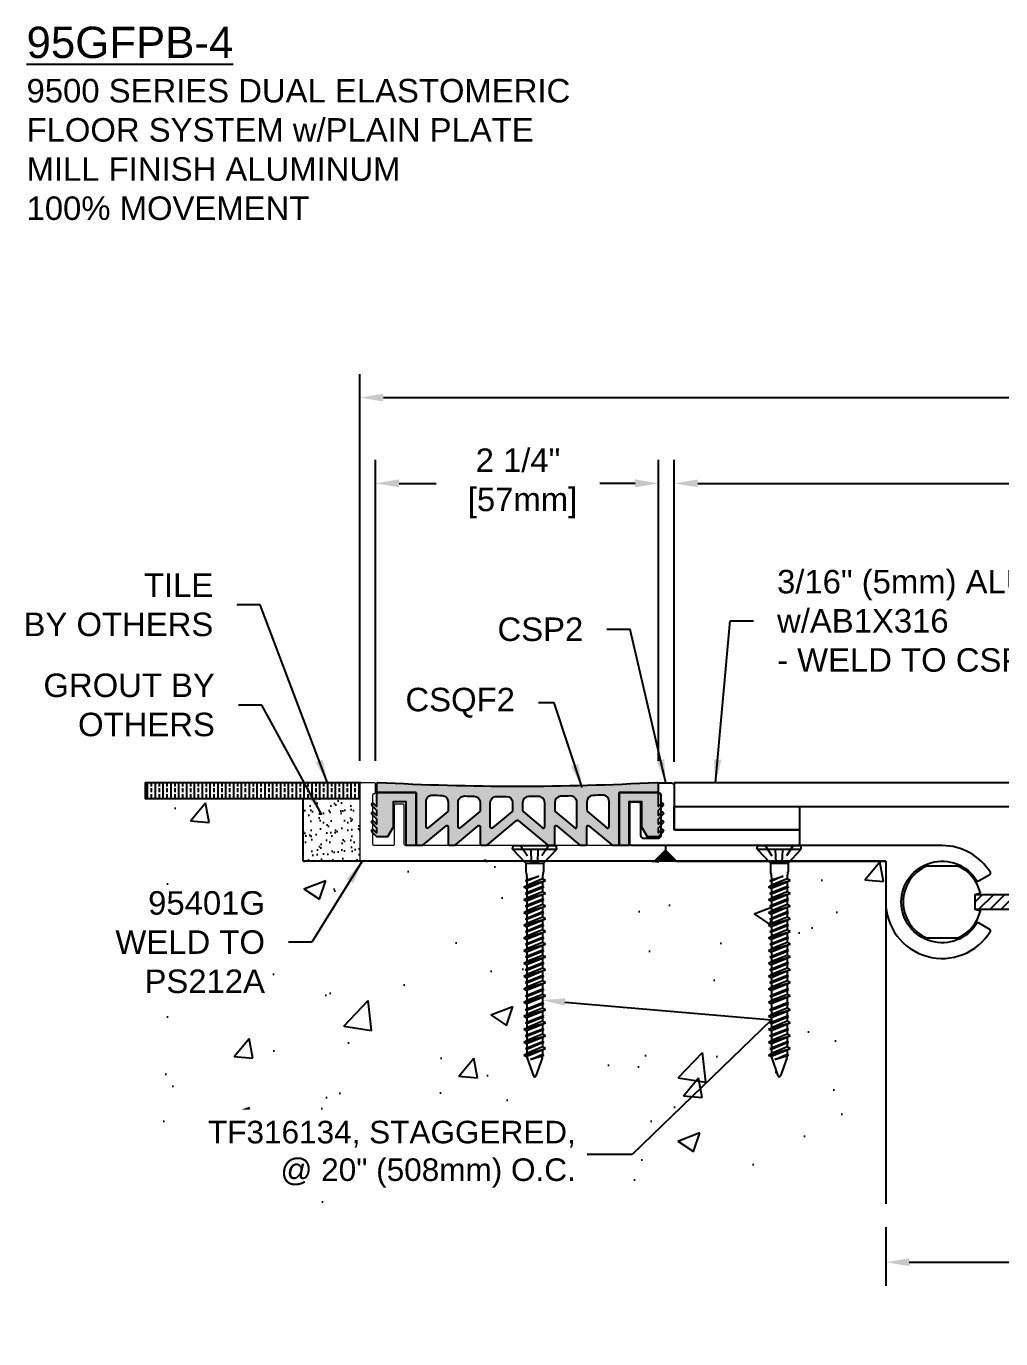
# Model space of a CAD drawing. Header units: inches. Extents: x 0.1 to 37.7, y -2.4 to 8.1.
# Drawn here: x 0.14 to 7.91, y -2.41 to 8.07 of the extents above; entities that cross this region are included whole.
import ezdxf
from ezdxf import colors
from ezdxf.entities.mleader import LeaderData, LeaderLine
from ezdxf.math import Vec2, Vec3

# ---------------------------------------------------------------- set-up
doc = ezdxf.new("R2010")
doc.units = ezdxf.units.IN
doc.header["$MEASUREMENT"] = 0
doc.linetypes.add('DASHED', pattern=[0.75, 0.5, -0.25])
for name, color, linetype in [('anchors', 4, 'Continuous'), ('conditions', 1, 'Continuous'), ('dimensions', 3, 'Continuous'), ('FILLER', 2, 'Continuous'), ('METALS', 7, 'Continuous'), ('Text', 2, 'Continuous')]:
    doc.layers.add(name, color=color, linetype=linetype)
doc.styles.add('ARIAL', font='arial.ttf')
doc.dimstyles.new('Arial', dxfattribs={"dimtxt": 0.1875, "dimasz": 0.1875, "dimexe": 0.1875, "dimexo": 0.1875, "dimgap": 0.1875, "dimtad": 0, "dimtih": 1, "dimtoh": 1, "dimdec": 4, "dimzin": 0, "dimdsep": 46, "dimlunit": 4, "dimtxsty": 'ARIAL', "dimcen": 0.09, "dimadec": 0, "dimazin": 0, "dimtfac": 1, "dimtdec": 4, "dimtofl": 0, "dimtmove": 0, "dimatfit": 3, "dimfxl": 0, "dimfrac": 2, "dimtolj": 1, "dimtzin": 0, "dimarcsym": 0})

# ---------------------------------------------------------------- blocks, each defined once
blk = doc.blocks.new('*D1')
at = {"layer": 'DEFPOINTS', "color": 0}
for p in [(12.681, 4.418), (5.306, 2.008), (12.681, 1.903)]:
    blk.add_point(p, dxfattribs=at)
at = {"layer": 'dimensions', "color": 0, "lineweight": -2}
for p, q in [((5.306, 2.195), (5.306, 4.606)), ((12.681, 2.09), (12.681, 4.606)), ((5.494, 4.418), (8.269, 4.418)), ((12.494, 4.418), (9.719, 4.418))]:
    blk.add_line(p, q, dxfattribs=at)
at = {"layer": 'dimensions', "color": 0}
for points in [[(5.494, 4.449), (5.494, 4.387), (5.306, 4.418)], [(12.494, 4.449), (12.494, 4.387), (12.681, 4.418)]]:
    blk.add_solid(points, dxfattribs=at)
at = {"layer": 'dimensions', "color": 0, "insert": (8.994, 4.418), "char_height": 0.1875, "attachment_point": 5, "style": 'ARIAL'}
blk.add_mtext('\\A1;7 3/8"\\P [187mm]', dxfattribs=at)
blk = doc.blocks.new('*D2')
at = {"layer": 'DEFPOINTS', "color": 0}
for p in [(15.189, 5.102), (2.799, 2.018), (15.189, 2.018)]:
    blk.add_point(p, dxfattribs=at)
at = {"layer": 'dimensions', "color": 0, "lineweight": -2}
for p, q in [((2.799, 2.205), (2.799, 5.29)), ((15.189, 2.205), (15.189, 5.29)), ((2.987, 5.102), (8.269, 5.102)), ((15.001, 5.102), (9.719, 5.102))]:
    blk.add_line(p, q, dxfattribs=at)
at = {"layer": 'dimensions', "color": 0}
for points in [[(2.987, 5.134), (2.987, 5.071), (2.799, 5.102)], [(15.001, 5.134), (15.001, 5.071), (15.189, 5.102)]]:
    blk.add_solid(points, dxfattribs=at)
at = {"layer": 'dimensions', "color": 0, "insert": (8.994, 5.102), "char_height": 0.1875, "attachment_point": 5, "style": 'ARIAL'}
blk.add_mtext('\\A1;1\'-0 3/8"\\P [315mm]', dxfattribs=at)
blk = doc.blocks.new('*D4')
at = {"layer": 'DEFPOINTS', "color": 0}
for p in [(6.994, -1.331), (10.994, -1.331), (10.994, -1.797)]:
    blk.add_point(p, dxfattribs=at)
at = {"layer": 'dimensions', "color": 0, "lineweight": -2}
for p, q in [((6.994, -1.518), (6.994, -1.985)), ((10.994, -1.518), (10.994, -1.985)), ((7.181, -1.797), (8.269, -1.797)), ((10.806, -1.797), (9.719, -1.797))]:
    blk.add_line(p, q, dxfattribs=at)
at = {"layer": 'dimensions', "color": 0}
for points in [[(7.181, -1.766), (7.181, -1.828), (6.994, -1.797)], [(10.806, -1.766), (10.806, -1.828), (10.994, -1.797)]]:
    blk.add_solid(points, dxfattribs=at)
at = {"layer": 'dimensions', "color": 0, "insert": (8.994, -1.797), "char_height": 0.1875, "attachment_point": 5, "style": 'ARIAL'}
blk.add_mtext('\\A1;4"\\P [102mm]', dxfattribs=at)
blk = doc.blocks.new('*D5')
at = {"layer": 'DEFPOINTS', "color": 0}
for p in [(5.181, 4.418), (2.924, 2.018), (5.181, 2.018)]:
    blk.add_point(p, dxfattribs=at)
at = {"layer": 'dimensions', "color": 0, "lineweight": -2}
for p, q in [((2.924, 2.205), (2.924, 4.606)), ((5.181, 2.205), (5.181, 4.606)), ((3.112, 4.418), (3.408, 4.418)), ((4.994, 4.418), (4.712, 4.418))]:
    blk.add_line(p, q, dxfattribs=at)
at = {"layer": 'dimensions', "color": 0}
for points in [[(3.112, 4.45), (3.112, 4.387), (2.924, 4.418)], [(4.994, 4.45), (4.994, 4.387), (5.181, 4.418)]]:
    blk.add_solid(points, dxfattribs=at)
at = {"layer": 'dimensions', "color": 0, "insert": (4.06, 4.418), "char_height": 0.1875, "attachment_point": 5, "style": 'ARIAL'}
blk.add_mtext('\\A1;2 1/4"\\P [57mm]', dxfattribs=at)
blk = doc.blocks.new('csp2')
blk.add_lwpolyline([(0, 0.33, -0.414214), (0.02, 0.35), (0.066, 0.35, -0.414214), (0.086, 0.33), (0.086, 0.08, 0.414214), (0.106, 0.06), (0.23, 0.06, 0.414214), (0.25, 0.08), (0.25, 0.405, 0.414214), (0.24, 0.415, -0.414214), (0.23, 0.425), (0.23, 0.49, -0.414214), (0.24, 0.5), (0.335, 0.5, -0.414214), (0.355, 0.48), (0.355, 0.135, 0.414214), (0.365, 0.125), (1.355, 0.125), (1.355, 0), (0.335, 0), (0.02, 0, -0.414214), (0, 0.02)], format="xyb", close=True)
blk = doc.blocks.new('AB1X316')
blk.add_lwpolyline([(46.452, 33.613), (47.452, 33.613), (47.452, 33.426), (46.452, 33.426), (46.452, 33.613)])
blk = doc.blocks.new('A$C63CB1885')
for p, q in [((-0.176, 0), (-0.175, 0.018)), ((-0.176, 0), (0.176, 0)), ((-0.176, 0), (-0.07, -0.113)), ((-0.163, 0.029), (0.163, 0.029)), ((0.07, -0.113), (0.176, 0)), ((0.176, 0), (0.175, 0.018)), ((-0.07, -0.113), (0.07, -0.113)), ((-0.07, -0.113), (-0.07, -0.18)), ((-0.069, -0.189), (-0.063, -0.215)), ((0.069, -0.189), (0.063, -0.215)), ((0.07, -0.113), (0.07, -0.18)), ((-0.086, -0.302), (0.086, -0.251)), ((-0.086, -0.302), (-0.062, -0.289)), ((-0.086, -0.302), (-0.062, -0.315)), ((-0.074, -0.251), (0.032, -0.215)), ((-0.074, -0.251), (-0.062, -0.245)), ((-0.074, -0.251), (-0.062, -0.257)), ((-0.074, -0.353), (0.074, -0.302)), ((-0.062, -0.245), (0.032, -0.215)), ((0.032, -0.215), (-0.062, -0.257)), ((-0.062, -0.225), (-0.062, -0.245)), ((0.062, -0.238), (-0.062, -0.289)), ((-0.062, -0.257), (-0.062, -0.289)), ((0.062, -0.264), (-0.062, -0.315)), ((-0.062, -0.346), (0.062, -0.296)), ((0.062, -0.308), (-0.062, -0.359)), ((0.062, -0.225), (0.062, -0.238)), ((0.086, -0.251), (0.062, -0.238)), ((0.086, -0.251), (0.062, -0.264)), ((0.062, -0.264), (0.062, -0.296)), ((0.074, -0.302), (0.062, -0.296)), ((0.074, -0.302), (0.062, -0.308)), ((0.062, -0.308), (0.062, -0.34)), ((-0.086, -0.403), (0.086, -0.353)), ((-0.086, -0.403), (-0.062, -0.391)), ((-0.086, -0.403), (-0.062, -0.416)), ((-0.074, -0.353), (-0.062, -0.346)), ((-0.074, -0.353), (-0.062, -0.359)), ((-0.074, -0.454), (0.074, -0.403)), ((-0.062, -0.315), (-0.062, -0.346)), ((0.062, -0.34), (-0.062, -0.391)), ((-0.062, -0.359), (-0.062, -0.391)), ((0.062, -0.366), (-0.062, -0.416)), ((-0.062, -0.448), (0.062, -0.397)), ((0.062, -0.41), (-0.062, -0.46)), ((-0.062, -0.416), (-0.062, -0.448)), ((0.086, -0.353), (0.062, -0.34)), ((0.086, -0.353), (0.062, -0.366)), ((0.062, -0.366), (0.062, -0.397)), ((0.074, -0.403), (0.062, -0.397)), ((0.074, -0.403), (0.062, -0.41)), ((0.062, -0.41), (0.062, -0.441)), ((-0.086, -0.505), (0.086, -0.454)), ((-0.086, -0.505), (-0.062, -0.492)), ((-0.086, -0.505), (-0.062, -0.518)), ((-0.074, -0.454), (-0.062, -0.448)), ((-0.074, -0.454), (-0.062, -0.46)), ((-0.074, -0.556), (0.074, -0.505)), ((0.062, -0.441), (-0.062, -0.492)), ((-0.062, -0.46), (-0.062, -0.492)), ((0.062, -0.467), (-0.062, -0.518)), ((-0.062, -0.55), (0.062, -0.499)), ((0.062, -0.511), (-0.062, -0.562)), ((-0.062, -0.518), (-0.062, -0.55)), ((0.086, -0.454), (0.062, -0.441)), ((0.086, -0.454), (0.062, -0.467)), ((0.062, -0.467), (0.062, -0.499)), ((0.074, -0.505), (0.062, -0.499)), ((0.074, -0.505), (0.062, -0.511)), ((0.062, -0.511), (0.062, -0.543)), ((-0.086, -0.607), (0.086, -0.556)), ((-0.086, -0.607), (-0.062, -0.594)), ((-0.086, -0.607), (-0.062, -0.619)), ((-0.074, -0.556), (-0.062, -0.55)), ((-0.074, -0.556), (-0.062, -0.562)), ((-0.074, -0.657), (0.074, -0.607)), ((0.062, -0.543), (-0.062, -0.594)), ((-0.062, -0.562), (-0.062, -0.594)), ((0.062, -0.569), (-0.062, -0.619)), ((-0.062, -0.651), (0.062, -0.6)), ((0.062, -0.613), (-0.062, -0.664)), ((-0.062, -0.619), (-0.062, -0.651)), ((0.086, -0.556), (0.062, -0.543)), ((0.086, -0.556), (0.062, -0.569)), ((0.062, -0.569), (0.062, -0.6)), ((0.074, -0.607), (0.062, -0.6)), ((0.074, -0.607), (0.062, -0.613)), ((0.062, -0.613), (0.062, -0.644)), ((-0.086, -0.708), (0.086, -0.657)), ((-0.086, -0.708), (-0.062, -0.695)), ((-0.086, -0.708), (-0.062, -0.721)), ((-0.074, -0.657), (-0.062, -0.651)), ((-0.074, -0.657), (-0.062, -0.664)), ((-0.074, -0.759), (0.074, -0.708)), ((0.062, -0.644), (-0.062, -0.695)), ((-0.062, -0.664), (-0.062, -0.695)), ((0.062, -0.67), (-0.062, -0.721)), ((-0.062, -0.753), (0.062, -0.702)), ((0.062, -0.714), (-0.062, -0.765)), ((-0.062, -0.721), (-0.062, -0.753)), ((0.086, -0.657), (0.062, -0.644)), ((0.086, -0.657), (0.062, -0.67)), ((0.062, -0.67), (0.062, -0.702)), ((0.074, -0.708), (0.062, -0.702)), ((0.074, -0.708), (0.062, -0.714)), ((0.062, -0.714), (0.062, -0.746)), ((-0.086, -0.81), (0.086, -0.759)), ((-0.086, -0.81), (-0.062, -0.797)), ((-0.086, -0.81), (-0.062, -0.823)), ((-0.074, -0.759), (-0.062, -0.753)), ((-0.074, -0.759), (-0.062, -0.765)), ((-0.074, -0.86), (0.074, -0.81)), ((0.062, -0.746), (-0.062, -0.797)), ((-0.062, -0.765), (-0.062, -0.797)), ((0.062, -0.772), (-0.062, -0.823)), ((-0.062, -0.854), (0.062, -0.804)), ((0.062, -0.816), (-0.062, -0.867)), ((-0.062, -0.823), (-0.062, -0.854)), ((0.086, -0.759), (0.062, -0.746)), ((0.086, -0.759), (0.062, -0.772)), ((0.062, -0.772), (0.062, -0.804)), ((0.074, -0.81), (0.062, -0.804)), ((0.074, -0.81), (0.062, -0.816)), ((0.062, -0.816), (0.062, -0.848)), ((-0.086, -0.911), (0.086, -0.86)), ((-0.086, -0.911), (-0.062, -0.898)), ((-0.086, -0.911), (-0.062, -0.924)), ((-0.074, -0.86), (-0.062, -0.854)), ((-0.074, -0.86), (-0.062, -0.867)), ((-0.074, -0.962), (0.074, -0.911)), ((0.062, -0.848), (-0.062, -0.898)), ((-0.062, -0.867), (-0.062, -0.898)), ((0.062, -0.873), (-0.062, -0.924)), ((-0.062, -0.956), (0.062, -0.905)), ((0.062, -0.917), (-0.062, -0.968)), ((-0.062, -0.924), (-0.062, -0.956)), ((0.086, -0.86), (0.062, -0.848)), ((0.086, -0.86), (0.062, -0.873)), ((0.062, -0.873), (0.062, -0.905)), ((0.074, -0.911), (0.062, -0.905)), ((0.074, -0.911), (0.062, -0.917)), ((0.062, -0.917), (0.062, -0.949)), ((-0.086, -1.013), (0.086, -0.962)), ((-0.086, -1.013), (-0.062, -1)), ((-0.086, -1.013), (-0.062, -1.026)), ((-0.074, -0.962), (-0.062, -0.956)), ((-0.074, -0.962), (-0.062, -0.968)), ((-0.074, -1.064), (0.074, -1.013)), ((0.062, -0.949), (-0.062, -1)), ((-0.062, -0.968), (-0.062, -1)), ((0.062, -0.975), (-0.062, -1.026)), ((-0.062, -1.057), (0.062, -1.007)), ((0.062, -1.019), (-0.062, -1.07)), ((-0.062, -1.026), (-0.062, -1.057)), ((0.086, -0.962), (0.062, -0.949)), ((0.086, -0.962), (0.062, -0.975)), ((0.062, -0.975), (0.062, -1.007)), ((0.074, -1.013), (0.062, -1.007)), ((0.074, -1.013), (0.062, -1.019)), ((0.062, -1.019), (0.062, -1.051)), ((-0.086, -1.114), (0.086, -1.064)), ((-0.086, -1.114), (-0.062, -1.101)), ((-0.086, -1.114), (-0.062, -1.127)), ((-0.074, -1.064), (-0.062, -1.057)), ((-0.074, -1.064), (-0.062, -1.07)), ((-0.074, -1.171), (0.074, -1.121)), ((0.062, -1.051), (-0.062, -1.101)), ((-0.062, -1.07), (-0.062, -1.101)), ((0.062, -1.077), (-0.062, -1.127)), ((-0.062, -1.165), (0.062, -1.115)), ((0.062, -1.127), (-0.062, -1.178)), ((-0.062, -1.127), (-0.062, -1.165)), ((0.086, -1.064), (0.062, -1.051)), ((0.086, -1.064), (0.062, -1.077)), ((0.062, -1.077), (0.062, -1.115)), ((0.074, -1.121), (0.062, -1.115)), ((0.074, -1.121), (0.062, -1.127)), ((0.062, -1.127), (0.062, -1.159)), ((-0.086, -1.222), (0.086, -1.171)), ((-0.086, -1.222), (-0.062, -1.209)), ((-0.086, -1.222), (-0.062, -1.235)), ((-0.074, -1.171), (-0.062, -1.165)), ((-0.074, -1.171), (-0.062, -1.178)), ((-0.074, -1.282), (0.074, -1.231)), ((0.062, -1.159), (-0.062, -1.209)), ((-0.062, -1.178), (-0.062, -1.209)), ((0.062, -1.184), (-0.062, -1.235)), ((-0.062, -1.275), (0.062, -1.225)), ((-0.062, -1.235), (-0.062, -1.275)), ((0.062, -1.237), (-0.062, -1.288)), ((0.086, -1.171), (0.062, -1.159)), ((0.086, -1.171), (0.062, -1.184)), ((0.062, -1.184), (0.062, -1.225)), ((0.074, -1.231), (0.062, -1.225)), ((0.074, -1.231), (0.062, -1.237)), ((0.062, -1.237), (0.062, -1.269)), ((-0.086, -1.332), (0.086, -1.282)), ((-0.086, -1.332), (-0.062, -1.319)), ((-0.086, -1.332), (-0.062, -1.345)), ((-0.074, -1.282), (-0.062, -1.275)), ((-0.074, -1.282), (-0.062, -1.288)), ((-0.074, -1.387), (0.074, -1.336)), ((0.062, -1.269), (-0.062, -1.319)), ((-0.062, -1.288), (-0.062, -1.319)), ((0.062, -1.295), (-0.062, -1.345)), ((-0.062, -1.381), (0.062, -1.33)), ((0.062, -1.343), (-0.062, -1.393)), ((-0.062, -1.345), (-0.062, -1.381)), ((0.086, -1.282), (0.062, -1.269)), ((0.086, -1.282), (0.062, -1.295)), ((0.062, -1.295), (0.062, -1.33)), ((0.074, -1.336), (0.062, -1.33)), ((0.074, -1.336), (0.062, -1.343)), ((0.062, -1.343), (0.062, -1.374)), ((-0.086, -1.438), (0.086, -1.387)), ((-0.086, -1.438), (-0.062, -1.425)), ((-0.086, -1.438), (-0.062, -1.451)), ((-0.074, -1.387), (-0.062, -1.381)), ((-0.074, -1.387), (-0.062, -1.393)), ((-0.074, -1.489), (0.074, -1.439)), ((0.062, -1.374), (-0.062, -1.425)), ((-0.062, -1.393), (-0.062, -1.425)), ((0.062, -1.4), (-0.062, -1.451)), ((-0.062, -1.483), (0.062, -1.433)), ((0.062, -1.445), (-0.062, -1.496)), ((-0.062, -1.451), (-0.062, -1.483)), ((0.086, -1.387), (0.062, -1.374)), ((0.086, -1.387), (0.062, -1.4)), ((0.062, -1.4), (0.062, -1.433)), ((0.074, -1.439), (0.062, -1.433)), ((0.074, -1.439), (0.062, -1.445)), ((0.062, -1.445), (0.062, -1.477)), ((-0.086, -1.54), (0.086, -1.489)), ((-0.086, -1.54), (-0.062, -1.527)), ((-0.086, -1.54), (-0.062, -1.553)), ((-0.074, -1.489), (-0.062, -1.483)), ((-0.074, -1.489), (-0.062, -1.496)), ((-0.074, -1.592), (0.074, -1.541)), ((0.062, -1.477), (-0.062, -1.527)), ((-0.062, -1.496), (-0.062, -1.527)), ((0.062, -1.502), (-0.062, -1.553)), ((-0.062, -1.586), (0.062, -1.535)), ((0.062, -1.547), (-0.062, -1.598)), ((-0.062, -1.553), (-0.062, -1.586)), ((0.086, -1.489), (0.062, -1.477)), ((0.086, -1.489), (0.062, -1.502)), ((0.062, -1.502), (0.062, -1.535)), ((0.074, -1.541), (0.062, -1.535)), ((0.074, -1.541), (0.062, -1.547)), ((0.062, -1.547), (0.062, -1.579)), ((-0.086, -1.643), (0.086, -1.592)), ((-0.086, -1.643), (-0.062, -1.63)), ((-0.086, -1.643), (-0.062, -1.655)), ((-0.074, -1.592), (-0.062, -1.586)), ((-0.074, -1.592), (-0.062, -1.598)), ((0.062, -1.579), (-0.062, -1.63)), ((-0.062, -1.598), (-0.062, -1.63)), ((0.062, -1.605), (-0.062, -1.655)), ((-0.06, -1.668), (-0.01, -1.81)), ((-0.034, -1.679), (0.062, -1.636)), ((-0.034, -1.679), (0.074, -1.643)), ((0.062, -1.649), (-0.034, -1.679)), ((0.06, -1.668), (0.01, -1.81)), ((0.086, -1.592), (0.062, -1.579)), ((0.086, -1.592), (0.062, -1.605)), ((0.062, -1.605), (0.062, -1.652)), ((0.074, -1.643), (0.062, -1.636)), ((0.074, -1.643), (0.062, -1.649))]:
    blk.add_line(p, q)
at = {"linetype": 'DASHED', "ltscale": 0.025}
for p, q in [((-0.113, 0.029), (-0.024, -0.106)), ((-0.024, -0.106), (-0.031, 0.028)), ((0.024, -0.106), (0.031, 0.029)), ((0.112, 0.029), (0.024, -0.106)), ((-0.024, -0.106), (0.024, -0.106))]:
    blk.add_line(p, q, dxfattribs=at)
for centre, radius, start, end in [((-0.163, 0.017), 0.0112, 90, 175), ((0.163, 0.017), 0.0112, 5, 90), ((-0.023, -0.18), 0.0465, 180, 191.9357), ((0.023, -0.18), 0.0465, 348.0643, 0), ((-0.109, -0.225), 0.0465, 0, 11.9357), ((0.109, -0.225), 0.0465, 168.0643, 180), ((-0.016, -1.652), 0.0465, 183.9476, 199.3058), ((0.016, -1.652), 0.0465, 340.6942, 0), ((0, -1.806), 0.0106, 204.1001, 335.8999)]:
    blk.add_arc(centre, radius, start, end)
blk = doc.blocks.new('TF316134')
blk.add_blockref('A$C63CB1885', (0, -0.0285))
blk = doc.blocks.new('PS212A')
at = {"linetype": 'Continuous', "flags": 128}
blk.add_lwpolyline([(0.451, 0.125), (-1.747, 0.125, 0.414214), (-1.757, 0.115), (-1.757, 0.095, 0.198912), (-1.754, 0.087), (-1.67, 0.003, 0.198912), (-1.663, 0), (-0.009, 0, -0.414214), (0.001, -0.01), (0.001, -0.325, 0.758338), (0.836, -0.559, 0.420887), (0.832, -0.545), (0.741, -0.492, 0.405496), (0.727, -0.496, -3.520953), (0.727, -0.154, 0.405496), (0.741, -0.157), (0.832, -0.105, 0.420887), (0.836, -0.091, 0.261868)], format="xyb", close=True, dxfattribs=at)
blk = doc.blocks.new('SB10')
h = blk.add_hatch()
h.set_pattern_fill('ANSI31', color=256, scale=0.5, style=0)
h.paths.add_polyline_path([(3.094, -0.06), (3.094, 0.06), (1.919, 0.06), (1.919, 0.03), (1.89, 0.011), (1.947, -0.011), (1.919, -0.03), (1.919, -0.06)])
h.paths.add_polyline_path([(1.849, -0.06), (1.849, -0.03), (1.877, -0.011), (1.82, 0.011), (1.849, 0.03), (1.849, 0.06), (0.832, 0.06), (0.832, 0.03), (0.803, 0.011), (0.86, -0.011), (0.832, -0.03), (0.832, -0.06)])
h.paths.add_polyline_path([(0.762, -0.06), (0.762, -0.03), (0.79, -0.011), (0.733, 0.011), (0.762, 0.03), (0.762, 0.06), (0.054, 0.06), (0.054, -0.06)])
for p, q in [((0.762, 0.13), (0.762, 0.03)), ((0.832, 0.13), (0.832, 0.03)), ((1.849, 0.13), (1.849, 0.03)), ((1.919, 0.13), (1.919, 0.03)), ((0.762, 0.03), (0.733, 0.011)), ((0.79, -0.011), (0.733, 0.011)), ((0.832, 0.03), (0.803, 0.011)), ((0.86, -0.011), (0.803, 0.011)), ((1.849, 0.03), (1.82, 0.011)), ((1.877, -0.011), (1.82, 0.011)), ((1.919, 0.03), (1.89, 0.011)), ((1.947, -0.011), (1.89, 0.011)), ((0.762, -0.03), (0.79, -0.011)), ((0.762, -0.03), (0.762, -0.13)), ((0.832, -0.03), (0.86, -0.011)), ((0.832, -0.03), (0.832, -0.13)), ((1.849, -0.03), (1.877, -0.011)), ((1.849, -0.03), (1.849, -0.13)), ((1.919, -0.03), (1.947, -0.011)), ((1.919, -0.03), (1.919, -0.13))]:
    blk.add_line(p, q)
for points in [[(0.095, 0.074, 0.233897), (-0.084, 0.286), (-0.334, 0.286, 0.654654), (-0.334, -0.286), (-0.084, -0.286, 0.233897), (0.095, -0.074), (0.054, -0.06), (0.054, 0.06)], [(3.094, 0.074), (2.586, 0.074, -0.233897), (2.764, 0.286), (3.014, 0.286, -0.654654), (3.014, -0.286), (2.764, -0.286, -0.233897), (2.586, -0.074), (3.094, -0.074)]]:
    blk.add_lwpolyline(points, format="xyb", close=True)
for points in [[(0.054, 0.06), (0.762, 0.06)], [(0.832, 0.06), (1.849, 0.06)], [(1.919, 0.06), (3.094, 0.06), (3.094, -0.06), (1.919, -0.06)], [(0.762, -0.06), (0.054, -0.06)], [(1.849, -0.06), (0.832, -0.06)]]:
    blk.add_lwpolyline(points)
blk = doc.blocks.new('95401G')
at = {"color": 7, "linetype": 'Continuous', "lineweight": 15}
blk.add_lwpolyline([(2.438, 0.115, 0.414214), (2.428, 0.125), (0.365, 0.125, -0.414214), (0.355, 0.135), (0.355, 0.445, 0.414214), (0.345, 0.455), (0.285, 0.455, 0.414214), (0.275, 0.445), (0.275, 0.135, -0.414214), (0.265, 0.125), (0.115, 0.125, -0.414214), (0.105, 0.135), (0.105, 0.53, -0.414214), (0.115, 0.54, 0.414214), (0.125, 0.55), (0.125, 0.615, 0.414214), (0.115, 0.625), (0.01, 0.625, 0.414214), (0, 0.615), (0, 0.01, 0.414214), (0.01, 0), (0.981, 0, 0.198912), (0.988, 0.003), (0.993, 0.008, -0.414214), (1.007, 0.008), (1.012, 0.003, 0.198912), (1.019, 0), (2.344, 0, 0.198912), (2.351, 0.003), (2.435, 0.087, 0.198912), (2.438, 0.094)], format="xyb", close=True, dxfattribs=at)
blk = doc.blocks.new('CSQF2')
h = blk.add_hatch(color=256)
h.paths.add_polyline_path([(4.559, 1.888, 0.430422), (4.548, 1.898, -0.027516), (2.319, 1.898, 0.430422), (2.309, 1.888), (2.309, 1.819), (2.624, 1.819), (2.624, 1.399), (2.676, 1.399, 0.176327), (2.682, 1.401), (2.864, 1.554, -0.63707), (2.88, 1.546), (2.88, 1.409, 0.414214), (2.89, 1.399), (2.932, 1.399, 0.176327), (2.939, 1.401), (3.121, 1.554, -0.63707), (3.137, 1.546), (3.137, 1.409, 0.414214), (3.147, 1.399), (3.189, 1.399, 0.176327), (3.195, 1.401), (3.427, 1.596, -0.36397), (3.44, 1.596), (3.672, 1.401, 0.176327), (3.679, 1.399), (3.721, 1.399, 0.414214), (3.731, 1.409), (3.731, 1.546, -0.63707), (3.747, 1.554), (3.929, 1.401, 0.176327), (3.935, 1.399), (3.977, 1.399, 0.414214), (3.987, 1.409), (3.987, 1.546, -0.63707), (4.004, 1.554), (4.186, 1.401, 0.176327), (4.192, 1.399), (4.244, 1.399), (4.244, 1.819), (4.559, 1.819)])
h.paths.add_polyline_path([(3.267, 1.788, 0.000939), (3.344, 1.788, -0.412919), (3.394, 1.738), (3.394, 1.676, -0.221695), (3.39, 1.669), (3.234, 1.537, -0.63707), (3.217, 1.545), (3.217, 1.738, -0.416611)], flags=16)
h.paths.add_polyline_path([(3.137, 1.74), (3.137, 1.676, -0.221695), (3.134, 1.669), (2.977, 1.537, -0.63707), (2.96, 1.545), (2.96, 1.742, -0.420307), (3.012, 1.792, 0.000939), (3.088, 1.79, -0.409242)], flags=16)
h.paths.add_polyline_path([(3.524, 1.788, 0.000939), (3.6, 1.788, -0.416611), (3.651, 1.738), (3.651, 1.545, -0.63707), (3.634, 1.537), (3.478, 1.669, -0.221695), (3.474, 1.676), (3.474, 1.738, -0.412919)], flags=16)
h.paths.add_polyline_path([(2.88, 1.746), (2.88, 1.676, -0.221695), (2.877, 1.669), (2.72, 1.537, -0.63707), (2.704, 1.545), (2.704, 1.749, -0.424014), (2.756, 1.799, 0.000939), (2.832, 1.796, -0.405574)], flags=16)
h.paths.add_polyline_path([(3.78, 1.79, 0.000939), (3.856, 1.792, -0.420307), (3.907, 1.742), (3.907, 1.545, -0.63707), (3.891, 1.537), (3.734, 1.669, -0.221695), (3.731, 1.676), (3.731, 1.74, -0.409242)], flags=16)
h.paths.add_polyline_path([(4.036, 1.796, 0.000939), (4.112, 1.799, -0.424014), (4.164, 1.749), (4.164, 1.545, -0.63707), (4.147, 1.537), (3.991, 1.669, -0.221695), (3.987, 1.676), (3.987, 1.746, -0.405574)], flags=16)
h.paths.add_polyline_path([(2.624, 1.819), (2.309, 1.819), (2.309, 1.707), (2.285, 1.731, 0.414214), (2.271, 1.731, 0.414214), (2.271, 1.717), (2.309, 1.679), (2.309, 1.637), (2.285, 1.661, 0.414214), (2.271, 1.661, 0.414214), (2.271, 1.647), (2.309, 1.609), (2.309, 1.567), (2.285, 1.591, 0.414214), (2.271, 1.591, 0.414214), (2.271, 1.577), (2.309, 1.539), (2.309, 1.497), (2.285, 1.521, 0.414214), (2.271, 1.521, 0.414214), (2.271, 1.507), (2.306, 1.472, 0.198912), (2.313, 1.469), (2.399, 1.469), (2.444, 1.547), (2.444, 1.749), (2.544, 1.749), (2.544, 1.399), (2.624, 1.399)])
h.paths.add_polyline_path([(4.324, 1.749), (4.424, 1.749), (4.424, 1.547), (4.469, 1.469), (4.555, 1.469, 0.198912), (4.562, 1.472), (4.597, 1.507, 0.414214), (4.597, 1.521, 0.414214), (4.583, 1.521), (4.559, 1.497), (4.559, 1.539), (4.597, 1.577, 0.414214), (4.597, 1.591, 0.414214), (4.583, 1.591), (4.559, 1.567), (4.559, 1.609), (4.597, 1.647, 0.414214), (4.597, 1.661, 0.414214), (4.583, 1.661), (4.559, 1.637), (4.559, 1.679), (4.597, 1.717, 0.414214), (4.597, 1.731, 0.414214), (4.583, 1.731), (4.559, 1.707), (4.559, 1.819), (4.244, 1.819), (4.244, 1.399), (4.324, 1.399)])
for p, q in [((2.309, 1.819), (2.624, 1.819)), ((2.624, 1.819), (2.309, 1.819)), ((2.624, 1.819), (2.624, 1.399)), ((2.624, 1.399), (2.624, 1.819)), ((4.244, 1.819), (4.244, 1.399)), ((4.559, 1.819), (4.244, 1.819)), ((4.244, 1.819), (4.559, 1.819)), ((4.244, 1.399), (4.244, 1.819))]:
    blk.add_line(p, q)
for points in [[(2.89, 1.399), (2.932, 1.399, 0.176327), (2.939, 1.401), (3.121, 1.554, -0.63707), (3.137, 1.546), (3.137, 1.409, 0.414214), (3.147, 1.399), (3.189, 1.399, 0.176327), (3.195, 1.401), (3.427, 1.596, -0.36397), (3.44, 1.596), (3.672, 1.401, 0.176327), (3.679, 1.399), (3.721, 1.399, 0.414214), (3.731, 1.409), (3.731, 1.546, -0.63707), (3.747, 1.554), (3.929, 1.401, 0.176327), (3.935, 1.399), (3.977, 1.399, 0.414214), (3.987, 1.409), (3.987, 1.546, -0.63707), (4.004, 1.554), (4.186, 1.401, 0.176327), (4.192, 1.399), (4.244, 1.399), (4.324, 1.399), (4.324, 1.749), (4.424, 1.749), (4.424, 1.547), (4.469, 1.469), (4.555, 1.469, 0.198912), (4.562, 1.472), (4.597, 1.507, 0.414214), (4.597, 1.521, 0.414214), (4.583, 1.521), (4.559, 1.497), (4.559, 1.539), (4.597, 1.577, 0.414214), (4.597, 1.591, 0.414214), (4.583, 1.591), (4.559, 1.567), (4.559, 1.609), (4.597, 1.647, 0.414214), (4.597, 1.661, 0.414214), (4.583, 1.661), (4.559, 1.637), (4.559, 1.679), (4.597, 1.717, 0.414214), (4.597, 1.731, 0.414214), (4.583, 1.731), (4.559, 1.707), (4.559, 1.819), (4.559, 1.888, 0.430422), (4.548, 1.898, -0.027516), (2.319, 1.898, 0.430422), (2.309, 1.888), (2.309, 1.819), (2.309, 1.707), (2.285, 1.731, 0.414214), (2.271, 1.731, 0.414214), (2.271, 1.717), (2.309, 1.679), (2.309, 1.637), (2.285, 1.661, 0.414214), (2.271, 1.661, 0.414214), (2.271, 1.647), (2.309, 1.609), (2.309, 1.567), (2.285, 1.591, 0.414214), (2.271, 1.591, 0.414214), (2.271, 1.577), (2.309, 1.539), (2.309, 1.497), (2.285, 1.521, 0.414214), (2.271, 1.521, 0.414214), (2.271, 1.507), (2.306, 1.472, 0.198912), (2.313, 1.469), (2.399, 1.469), (2.444, 1.547), (2.444, 1.749), (2.544, 1.749), (2.544, 1.399), (2.624, 1.399), (2.676, 1.399, 0.176327), (2.682, 1.401), (2.864, 1.554, -0.63707), (2.88, 1.546), (2.88, 1.409, 0.414214)], [(2.88, 1.676, -0.221695), (2.877, 1.669), (2.72, 1.537, -0.63707), (2.704, 1.545), (2.704, 1.749, -0.424014), (2.756, 1.799, 0.000939), (2.832, 1.796, -0.405574), (2.88, 1.746)], [(3.137, 1.74), (3.137, 1.676, -0.221695), (3.134, 1.669), (2.977, 1.537, -0.63707), (2.96, 1.545), (2.96, 1.742, -0.420307), (3.012, 1.792, 0.000939), (3.088, 1.79, -0.409242)], [(3.394, 1.738), (3.394, 1.676, -0.221695), (3.39, 1.669), (3.234, 1.537, -0.63707), (3.217, 1.545), (3.217, 1.738, -0.416611), (3.267, 1.788, 0.000939), (3.344, 1.788, -0.412919)], [(3.474, 1.738), (3.474, 1.676, 0.221695), (3.478, 1.669), (3.634, 1.537, 0.63707), (3.651, 1.545), (3.651, 1.738, 0.416611), (3.6, 1.788, -0.000939), (3.524, 1.788, 0.412919)], [(3.78, 1.79, 0.409242), (3.731, 1.74), (3.731, 1.676, 0.221695), (3.734, 1.669), (3.891, 1.537, 0.63707), (3.907, 1.545), (3.907, 1.742, 0.420307), (3.856, 1.792, -0.000939)], [(3.987, 1.746), (3.987, 1.676, 0.221695), (3.991, 1.669), (4.147, 1.537, 0.63707), (4.164, 1.545), (4.164, 1.749, 0.424014), (4.112, 1.799, -0.000939), (4.036, 1.796, 0.405574)]]:
    blk.add_lwpolyline(points, format="xyb", close=True)

msp = doc.modelspace()

# ---------------------------------------------------------------- hatches: boundary and pattern name
at = {"layer": 'conditions'}
h = msp.add_hatch(dxfattribs=at)
h.set_pattern_fill('ANSI33', color=256, scale=0.25, angle=45, style=0)
h.set_pattern_definition([(90, (0.98, 3e-14), (-0.0625, 1e-17), []), (90, (1.01125, 0.03125), (-0.0625, 1e-17), [0.03125, -0.015625])])
h.paths.add_polyline_path([(1.08667, 2.02785), (1.08667, 1.90285), (2.79831, 1.90285), (2.79831, 2.00785, -0.41421356), (2.81831, 2.02785)])
h = msp.add_hatch(dxfattribs=at)
h.set_pattern_fill('AR-CONC', color=256, scale=0.25, style=0)
h.paths.add_polyline_path([(6.08214, 0.83586), (6.07067, 0.84204), (6.08214, 0.84821), (6.08214, 0.87988), (6.05811, 0.89282), (6.08214, 0.90576), (6.08214, 0.93743), (6.07067, 0.9436), (6.08214, 0.94977), (6.08213, 0.98145), (6.05811, 0.99438), (6.08213, 1.00731), (6.08213, 1.03899), (6.07067, 1.04516), (6.08213, 1.05133), (6.08213, 1.08301), (6.05811, 1.09594), (6.08212, 1.10887), (6.08212, 1.14056), (6.07067, 1.14672), (6.08212, 1.15289), (6.08212, 1.18458), (6.05811, 1.19751), (6.08212, 1.21043), (6.08211, 1.24212), (6.07067, 1.24829), (6.08211, 1.25445), (6.08211, 1.27459, 0.05208779), (6.08111, 1.2842), (6.07461, 1.31492), (6.07461, 1.38688), (6.0595, 1.40285), (5.32998, 1.40285), (4.27801, 1.40285), (4.26286, 1.38685), (4.26286, 1.31489), (4.25636, 1.28416, 0.121579), (4.25711, 1.26189), (4.25536, 1.26118), (4.27936, 1.24825), (4.25536, 1.23533), (4.25536, 1.20363), (4.2668, 1.19747), (4.25536, 1.19131), (4.25536, 1.15961), (4.27936, 1.14669), (4.25536, 1.13376), (4.25536, 1.10207), (4.2668, 1.09591), (4.25536, 1.08974), (4.25536, 1.05805), (4.27936, 1.04513), (4.25536, 1.0322), (4.25536, 1.00051), (4.2668, 0.99435), (4.25536, 0.98818), (4.25536, 0.95649), (4.27936, 0.94356), (4.25536, 0.93064), (4.25536, 0.89895), (4.2668, 0.89278), (4.25536, 0.88662), (4.25536, 0.85493), (4.27936, 0.842), (4.25536, 0.82908), (4.25536, 0.79738), (4.2668, 0.79122), (4.25536, 0.78506), (4.25536, 0.75336), (4.27936, 0.74044), (4.25536, 0.72751), (4.25536, 0.69582), (4.2668, 0.68966), (4.25536, 0.68349), (4.25536, 0.6518), (4.27936, 0.63888), (4.25536, 0.62595), (4.25536, 0.59426), (4.2668, 0.5881), (4.25536, 0.58193), (4.25536, 0.55024), (4.27936, 0.53731), (4.25536, 0.52439), (4.25536, 0.4927), (4.2668, 0.48653), (4.25536, 0.48037), (4.25536, 0.44868), (4.27936, 0.43575), (4.25536, 0.42283), (4.25536, 0.38482), (4.2668, 0.37865), (4.25536, 0.37249), (4.25536, 0.3408), (4.27936, 0.32787), (4.25536, 0.31495), (4.25536, 0.27469), (4.2668, 0.26852), (4.25536, 0.26236), (4.25536, 0.23067), (4.27936, 0.21774), (4.25536, 0.20482), (4.25536, 0.16906), (4.2668, 0.16289), (4.25536, 0.15673), (4.25536, 0.12504), (4.27936, 0.11211), (4.25536, 0.09919), (4.25536, 0.06679), (4.2668, 0.06063), (4.25536, 0.05447), (4.25536, 0.02277), (4.27936, 0.00985), (4.25536, -0.00308), (4.25536, -0.03547), (4.2668, -0.04163), (4.25536, -0.04779), (4.25536, -0.07949), (4.27936, -0.09241), (4.25536, -0.10534), (4.25536, -0.13703), (4.2668, -0.14319), (4.25536, -0.14936), (4.25536, -0.15287, -0.08443704), (4.25274, -0.16824), (4.20333, -0.3093, -0.70927499), (4.18347, -0.31096), (4.12943, -0.1567), (4.13087, -0.15612), (4.10686, -0.14319), (4.13097, -0.13021), (4.13097, -0.09863), (4.11941, -0.09241), (4.13096, -0.0862), (4.13096, -0.05391), (4.10686, -0.04093), (4.13096, -0.02796), (4.13096, 0.00364), (4.11941, 0.00985), (4.13096, 0.01606), (4.13095, 0.04836), (4.10686, 0.06133), (4.13095, 0.0743), (4.13095, 0.1059), (4.11941, 0.11211), (4.13095, 0.11832), (4.13095, 0.15399), (4.10686, 0.16696), (4.13094, 0.17993), (4.13094, 0.21154), (4.11941, 0.21774), (4.13094, 0.22395), (4.13094, 0.26413), (4.10686, 0.27709), (4.13094, 0.29005), (4.13093, 0.32167), (4.11941, 0.32787), (4.13093, 0.33407), (4.13093, 0.37201), (4.10686, 0.38497), (4.13093, 0.39793), (4.13092, 0.42956), (4.11941, 0.43575), (4.13092, 0.44194), (4.13092, 0.47358), (4.10686, 0.48653), (4.13092, 0.49949), (4.13092, 0.53113), (4.11941, 0.53731), (4.13092, 0.5435), (4.13091, 0.57515), (4.10686, 0.5881), (4.13091, 0.60105), (4.13091, 0.63269), (4.11941, 0.63888), (4.13091, 0.64506), (4.13091, 0.67671), (4.10686, 0.68966), (4.1309, 0.7026), (4.1309, 0.73426), (4.11941, 0.74044), (4.1309, 0.74662), (4.1309, 0.77828), (4.10686, 0.79122), (4.1309, 0.80416), (4.13089, 0.83583), (4.11941, 0.842), (4.13089, 0.84818), (4.13089, 0.87985), (4.10686, 0.89278), (4.13089, 0.90572), (4.13089, 0.93739), (4.11941, 0.94356), (4.13088, 0.94974), (4.13088, 0.98141), (4.10686, 0.99435), (4.13088, 1.00728), (4.13088, 1.03896), (4.11941, 1.04513), (4.13088, 1.05129), (4.13087, 1.08298), (4.10686, 1.09591), (4.13087, 1.10884), (4.13087, 1.14053), (4.11941, 1.14669), (4.13087, 1.15285), (4.13087, 1.18455), (4.10686, 1.19747), (4.13086, 1.2104), (4.13086, 1.24209), (4.11941, 1.24825), (4.13086, 1.25441), (4.13086, 1.27455, 0.05208779), (4.12985, 1.28416), (4.12336, 1.31489), (4.12336, 1.38685), (4.10821, 1.40285), (3.81746, 1.40285), (2.34621, 1.40285), (2.34621, 1.90285), (1.08667, 1.90285), (1.08667, -1.33077), (6.99381, -1.33077), (6.99381, 1.39284, 0.41421356), (6.98381, 1.40285), (6.22922, 1.40285), (6.21411, 1.38688), (6.21411, 1.31492), (6.20762, 1.2842, 0.121579), (6.20837, 1.26193), (6.20661, 1.26121), (6.23061, 1.24829), (6.20661, 1.23536), (6.20661, 1.20367), (6.21806, 1.19751), (6.20661, 1.19134), (6.20661, 1.15965), (6.23061, 1.14672), (6.20661, 1.1338), (6.20661, 1.10211), (6.21806, 1.09594), (6.20661, 1.08978), (6.20661, 1.05809), (6.23061, 1.04516), (6.20661, 1.03224), (6.20661, 1.00054), (6.21806, 0.99438), (6.20661, 0.98822), (6.20661, 0.95652), (6.23061, 0.9436), (6.20661, 0.93067), (6.20661, 0.89898), (6.21806, 0.89282), (6.20661, 0.88666), (6.20661, 0.85496), (6.23061, 0.84204), (6.20661, 0.82911), (6.20661, 0.79742), (6.21806, 0.79126), (6.20661, 0.78509), (6.20661, 0.7534), (6.23061, 0.74047), (6.20661, 0.72755), (6.20661, 0.69586), (6.21806, 0.68969), (6.20661, 0.68353), (6.20661, 0.65184), (6.23061, 0.63891), (6.20661, 0.62599), (6.20661, 0.59429), (6.21806, 0.58813), (6.20661, 0.58197), (6.20661, 0.55027), (6.23061, 0.53735), (6.20661, 0.52442), (6.20661, 0.49273), (6.21806, 0.48657), (6.20661, 0.48041), (6.20661, 0.44871), (6.23061, 0.43579), (6.20661, 0.42286), (6.20661, 0.38485), (6.21806, 0.37869), (6.20661, 0.37252), (6.20661, 0.34083), (6.23061, 0.32791), (6.20661, 0.31498), (6.20661, 0.27472), (6.21806, 0.26856), (6.20661, 0.2624), (6.20661, 0.2307), (6.23061, 0.21778), (6.20661, 0.20485), (6.20661, 0.16909), (6.21806, 0.16293), (6.20661, 0.15676), (6.20661, 0.12507), (6.23061, 0.11215), (6.20661, 0.09922), (6.20661, 0.06683), (6.21806, 0.06067), (6.20661, 0.0545), (6.20661, 0.02281), (6.23061, 0.00989), (6.20661, -0.00304), (6.20661, -0.03543), (6.21806, -0.04159), (6.20661, -0.04776), (6.20661, -0.07945), (6.23061, -0.09238), (6.20661, -0.1053), (6.20661, -0.13699), (6.21806, -0.14316), (6.20661, -0.14932), (6.20661, -0.15284, -0.08443704), (6.204, -0.16821), (6.15458, -0.30926, -0.70927499), (6.13472, -0.31093), (6.08068, -0.15667), (6.08212, -0.15608), (6.05811, -0.14316), (6.08222, -0.13018), (6.08222, -0.09859), (6.07067, -0.09238), (6.08222, -0.08616), (6.08221, -0.05387), (6.05811, -0.0409), (6.08221, -0.02792), (6.08221, 0.00367), (6.07067, 0.00989), (6.08221, 0.0161), (6.08221, 0.04839), (6.05811, 0.06137), (6.0822, 0.07434), (6.0822, 0.10594), (6.07067, 0.11215), (6.0822, 0.11835), (6.0822, 0.15403), (6.05811, 0.167), (6.0822, 0.17997), (6.08219, 0.21158), (6.07067, 0.21778), (6.08219, 0.22398), (6.08219, 0.26416), (6.05811, 0.27713), (6.08219, 0.29009), (6.08218, 0.32171), (6.07067, 0.32791), (6.08218, 0.3341), (6.08218, 0.37205), (6.05811, 0.38501), (6.08218, 0.39796), (6.08218, 0.42959), (6.07067, 0.43579), (6.08218, 0.44198), (6.08217, 0.47361), (6.05811, 0.48657), (6.08217, 0.49952), (6.08217, 0.53116), (6.07067, 0.53735), (6.08217, 0.54354), (6.08217, 0.57518), (6.05811, 0.58813), (6.08216, 0.60108), (6.08216, 0.63273), (6.07067, 0.63891), (6.08216, 0.6451), (6.08216, 0.67675), (6.05811, 0.68969), (6.08216, 0.70264), (6.08215, 0.73429), (6.07067, 0.74047), (6.08215, 0.74665), (6.08215, 0.77831), (6.05811, 0.79126), (6.08215, 0.8042)])
h.paths.add_polyline_path([(16.90096, 1.90285), (15.64142, 1.90285), (15.64142, 1.40285), (13.87712, 1.40285), (13.86201, 1.38688), (13.86201, 1.31492), (13.85551, 1.2842, 0.121579), (13.85626, 1.26193), (13.85451, 1.26121), (13.87851, 1.24829), (13.85451, 1.23536), (13.85451, 1.20367), (13.86595, 1.19751), (13.85451, 1.19134), (13.85451, 1.15965), (13.87851, 1.14672), (13.85451, 1.1338), (13.85451, 1.10211), (13.86595, 1.09594), (13.85451, 1.08978), (13.85451, 1.05809), (13.87851, 1.04516), (13.85451, 1.03224), (13.85451, 1.00054), (13.86595, 0.99438), (13.85451, 0.98822), (13.85451, 0.95652), (13.87851, 0.9436), (13.85451, 0.93067), (13.85451, 0.89898), (13.86595, 0.89282), (13.85451, 0.88666), (13.85451, 0.85496), (13.87851, 0.84204), (13.85451, 0.82911), (13.85451, 0.79742), (13.86595, 0.79126), (13.85451, 0.78509), (13.85451, 0.7534), (13.87851, 0.74047), (13.85451, 0.72755), (13.85451, 0.69586), (13.86595, 0.68969), (13.85451, 0.68353), (13.85451, 0.65184), (13.87851, 0.63891), (13.85451, 0.62599), (13.85451, 0.59429), (13.86595, 0.58813), (13.85451, 0.58197), (13.85451, 0.55027), (13.87851, 0.53735), (13.85451, 0.52442), (13.85451, 0.49273), (13.86595, 0.48657), (13.85451, 0.48041), (13.85451, 0.44871), (13.87851, 0.43579), (13.85451, 0.42286), (13.85451, 0.38485), (13.86595, 0.37869), (13.85451, 0.37252), (13.85451, 0.34083), (13.87851, 0.32791), (13.85451, 0.31498), (13.85451, 0.27472), (13.86595, 0.26856), (13.85451, 0.2624), (13.85451, 0.2307), (13.87851, 0.21778), (13.85451, 0.20485), (13.85451, 0.16909), (13.86595, 0.16293), (13.85451, 0.15676), (13.85451, 0.12507), (13.87851, 0.11215), (13.85451, 0.09922), (13.85451, 0.06683), (13.86595, 0.06067), (13.85451, 0.0545), (13.85451, 0.02281), (13.87851, 0.00989), (13.85451, -0.00304), (13.85451, -0.03543), (13.86595, -0.04159), (13.85451, -0.04776), (13.85451, -0.07945), (13.87851, -0.09238), (13.85451, -0.1053), (13.85451, -0.13699), (13.86595, -0.14316), (13.85451, -0.14932), (13.85451, -0.15284, -0.08443704), (13.85189, -0.16821), (13.80248, -0.30926, -0.70927499), (13.78262, -0.31093), (13.72858, -0.15667), (13.73001, -0.15608), (13.70601, -0.14316), (13.73012, -0.13018), (13.73011, -0.09859), (13.71856, -0.09238), (13.73011, -0.08616), (13.73011, -0.05387), (13.70601, -0.0409), (13.73011, -0.02792), (13.73011, 0.00367), (13.71856, 0.00989), (13.7301, 0.0161), (13.7301, 0.04839), (13.70601, 0.06137), (13.7301, 0.07434), (13.7301, 0.10594), (13.71856, 0.11215), (13.7301, 0.11835), (13.73009, 0.15403), (13.70601, 0.167), (13.73009, 0.17997), (13.73009, 0.21158), (13.71856, 0.21778), (13.73009, 0.22398), (13.73009, 0.26416), (13.70601, 0.27713), (13.73008, 0.29009), (13.73008, 0.32171), (13.71856, 0.32791), (13.73008, 0.3341), (13.73008, 0.37205), (13.70601, 0.38501), (13.73007, 0.39796), (13.73007, 0.42959), (13.71856, 0.43579), (13.73007, 0.44198), (13.73007, 0.47361), (13.70601, 0.48657), (13.73007, 0.49952), (13.73006, 0.53116), (13.71856, 0.53735), (13.73006, 0.54354), (13.73006, 0.57518), (13.70601, 0.58813), (13.73006, 0.60108), (13.73006, 0.63273), (13.71856, 0.63891), (13.73006, 0.6451), (13.73005, 0.67675), (13.70601, 0.68969), (13.73005, 0.70264), (13.73005, 0.73429), (13.71856, 0.74047), (13.73005, 0.74665), (13.73005, 0.77831), (13.70601, 0.79126), (13.73004, 0.8042), (13.73004, 0.83586), (13.71856, 0.84204), (13.73004, 0.84821), (13.73004, 0.87988), (13.70601, 0.89282), (13.73004, 0.90576), (13.73003, 0.93743), (13.71856, 0.9436), (13.73003, 0.94977), (13.73003, 0.98145), (13.70601, 0.99438), (13.73003, 1.00731), (13.73003, 1.03899), (13.71856, 1.04516), (13.73002, 1.05133), (13.73002, 1.08301), (13.70601, 1.09594), (13.73002, 1.10887), (13.73002, 1.14056), (13.71856, 1.14672), (13.73002, 1.15289), (13.73001, 1.18458), (13.70601, 1.19751), (13.73001, 1.21043), (13.73001, 1.24212), (13.71856, 1.24829), (13.73001, 1.25445), (13.73001, 1.27459, 0.05208779), (13.729, 1.2842), (13.72251, 1.31492), (13.72251, 1.38688), (13.70739, 1.40285), (12.84596, 1.40285), (11.9259, 1.40285), (11.91076, 1.38685), (11.91076, 1.31489), (11.90426, 1.28416, 0.121579), (11.90501, 1.26189), (11.90326, 1.26118), (11.92726, 1.24825), (11.90326, 1.23533), (11.90326, 1.20363), (11.9147, 1.19747), (11.90326, 1.19131), (11.90326, 1.15961), (11.92726, 1.14669), (11.90326, 1.13376), (11.90326, 1.10207), (11.9147, 1.09591), (11.90326, 1.08974), (11.90326, 1.05805), (11.92726, 1.04513), (11.90326, 1.0322), (11.90326, 1.00051), (11.9147, 0.99435), (11.90326, 0.98818), (11.90326, 0.95649), (11.92726, 0.94356), (11.90326, 0.93064), (11.90326, 0.89895), (11.9147, 0.89278), (11.90326, 0.88662), (11.90326, 0.85493), (11.92726, 0.842), (11.90326, 0.82908), (11.90326, 0.79738), (11.9147, 0.79122), (11.90326, 0.78506), (11.90326, 0.75336), (11.92726, 0.74044), (11.90326, 0.72751), (11.90326, 0.69582), (11.9147, 0.68966), (11.90326, 0.68349), (11.90326, 0.6518), (11.92726, 0.63888), (11.90326, 0.62595), (11.90326, 0.59426), (11.9147, 0.5881), (11.90326, 0.58193), (11.90326, 0.55024), (11.92726, 0.53731), (11.90326, 0.52439), (11.90326, 0.4927), (11.9147, 0.48653), (11.90326, 0.48037), (11.90326, 0.44868), (11.92726, 0.43575), (11.90326, 0.42283), (11.90326, 0.38482), (11.9147, 0.37865), (11.90326, 0.37249), (11.90326, 0.3408), (11.92726, 0.32787), (11.90326, 0.31495), (11.90326, 0.27469), (11.9147, 0.26852), (11.90326, 0.26236), (11.90326, 0.23067), (11.92726, 0.21774), (11.90326, 0.20482), (11.90326, 0.16906), (11.9147, 0.16289), (11.90326, 0.15673), (11.90326, 0.12504), (11.92726, 0.11211), (11.90326, 0.09919), (11.90326, 0.06679), (11.9147, 0.06063), (11.90326, 0.05447), (11.90326, 0.02277), (11.92726, 0.00985), (11.90326, -0.00308), (11.90326, -0.03547), (11.9147, -0.04163), (11.90326, -0.04779), (11.90326, -0.07949), (11.92726, -0.09241), (11.90326, -0.10534), (11.90326, -0.13703), (11.9147, -0.14319), (11.90326, -0.14936), (11.90326, -0.15287, -0.08443704), (11.90064, -0.16824), (11.85123, -0.3093, -0.70927499), (11.83137, -0.31096), (11.77733, -0.1567), (11.77876, -0.15612), (11.75476, -0.14319), (11.77886, -0.13021), (11.77886, -0.09863), (11.76731, -0.09241), (11.77886, -0.0862), (11.77886, -0.05391), (11.75476, -0.04093), (11.77886, -0.02796), (11.77885, 0.00364), (11.76731, 0.00985), (11.77885, 0.01606), (11.77885, 0.04836), (11.75476, 0.06133), (11.77885, 0.0743), (11.77885, 0.1059), (11.76731, 0.11211), (11.77884, 0.11832), (11.77884, 0.15399), (11.75476, 0.16696), (11.77884, 0.17993), (11.77884, 0.21154), (11.76731, 0.21774), (11.77884, 0.22395), (11.77883, 0.26413), (11.75476, 0.27709), (11.77883, 0.29005), (11.77883, 0.32167), (11.76731, 0.32787), (11.77883, 0.33407), (11.77883, 0.37201), (11.75476, 0.38497), (11.77882, 0.39793), (11.77882, 0.42956), (11.76731, 0.43575), (11.77882, 0.44194), (11.77882, 0.47358), (11.75476, 0.48653), (11.77882, 0.49949), (11.77881, 0.53113), (11.76731, 0.53731), (11.77881, 0.5435), (11.77881, 0.57515), (11.75476, 0.5881), (11.77881, 0.60105), (11.7788, 0.63269), (11.76731, 0.63888), (11.7788, 0.64506), (11.7788, 0.67671), (11.75476, 0.68966), (11.7788, 0.7026), (11.7788, 0.73426), (11.76731, 0.74044), (11.7788, 0.74662), (11.77879, 0.77828), (11.75476, 0.79122), (11.77879, 0.80416), (11.77879, 0.83583), (11.76731, 0.842), (11.77879, 0.84818), (11.77879, 0.87985), (11.75476, 0.89278), (11.77878, 0.90572), (11.77878, 0.93739), (11.76731, 0.94356), (11.77878, 0.94974), (11.77878, 0.98141), (11.75476, 0.99435), (11.77878, 1.00728), (11.77877, 1.03896), (11.76731, 1.04513), (11.77877, 1.05129), (11.77877, 1.08298), (11.75476, 1.09591), (11.77877, 1.10884), (11.77877, 1.14053), (11.76731, 1.14669), (11.77876, 1.15285), (11.77876, 1.18455), (11.75476, 1.19747), (11.77876, 1.2104), (11.77876, 1.24209), (11.76731, 1.24825), (11.77876, 1.25441), (11.77876, 1.27455, 0.05208779), (11.77775, 1.28416), (11.77126, 1.31489), (11.77126, 1.38685), (11.75611, 1.40285), (11.00382, 1.40285, 0.41421356), (10.99381, 1.39284), (10.99381, -1.33077), (16.90096, -1.33077)])
h.paths.add_polyline_path([(0.81308, 0.24583), (2.10473, 0.24583), (2.10473, 1.26373), (0.81308, 1.26373)], flags=9)
h.paths.add_polyline_path([(11.63931, -1.05461), (12.6946, -1.05461), (12.6946, -0.66823), (11.63931, -0.66823)], flags=24)
h = msp.add_hatch(dxfattribs=at)
h.set_pattern_fill('AR-SAND', color=256, scale=0.0625, style=0)
h.paths.add_polyline_path([(2.79862, 1.90285), (2.34621, 1.90285), (2.34621, 1.40282), (2.80862, 1.40282, -0.41421356), (2.79862, 1.41282)])
at = {"layer": 'METALS'}
for points in [[(5.23581, 1.49698, -0.19891237), (5.23288, 1.48991), (5.15964, 1.41666, 0.17707699), (5.23581, 1.41189)], [(5.23581, 1.49698, 0.19891237), (5.23874, 1.48991), (5.31199, 1.41666, -0.17707699), (5.23581, 1.41189)]]:
    msp.add_hatch(color=253, dxfattribs=at).paths.add_polyline_path(points)

# ---------------------------------------------------------------- linework, layer by layer
at = {"layer": 'conditions'}
for p, q in [((2.34621, 1.40282), (2.34621, 1.90285)), ((6.99381, 1.40285), (2.34621, 1.40285)), ((6.99381, 1.40282), (6.99381, -1.33077))]:
    msp.add_line(p, q, dxfattribs=at)
msp.add_lwpolyline([(2.80831, 2.02785), (1.08667, 2.02785), (1.08667, 1.90285), (2.79831, 1.90285)], dxfattribs=at)
at = {"layer": 'METALS'}
msp.add_lwpolyline([(5.30631, 2.02785), (5.30631, 1.84035), (12.68131, 1.84035), (12.68131, 2.02785)], close=True, dxfattribs=at)
for centre, start, end in [((5.20425, 1.51845), 246.334428, 286.501114), ((5.26738, 1.51845), 253.498886, 293.665572)]:
    msp.add_arc(centre, 0.11114, start, end, dxfattribs=at)

# ---------------------------------------------------------------- block references
for name, p in [('95401G', (2.79807, 1.40285)), ('PS212A', (6.99301, 1.40248))]:
    msp.add_blockref(name, p)
at = {"layer": 'anchors'}
for name, p in [('TF316134', (4.19311, 1.52785)), ('TF316134', (6.14436, 1.52788)), ('SB10', (7.65369, 1.07772))]:
    msp.add_blockref(name, p, dxfattribs=at)
at = {"layer": 'FILLER'}
msp.add_blockref('CSQF2', (0.62243, 0.13151), dxfattribs=at)
at = {"layer": 'METALS'}
for name, p in [('csp2', (4.95131, 1.52785)), ('AB1X316', (-41.14558, -31.77269))]:
    msp.add_blockref(name, p, dxfattribs=at)

# ---------------------------------------------------------------- texts
at = {"layer": 'Text', "insert": (0.13937, 8.06185), "char_height": 0.25, "width": 7.03125, "attachment_point": 1, "style": 'ARIAL'}
msp.add_mtext('{\\L95GFPB-4\\P\\H0.75x;\\l9500 SERIES DUAL ELASTOMERIC\\PFLOOR SYSTEM w/PLAIN PLATE\\PMILL FINISH ALUMINUM\\P100% MOVEMENT}', dxfattribs=at)
at = {"layer": 'Text', "char_height": 0.1875, "style": 'ARIAL'}
for s, insert, attachment_point in [('TILE\\PBY OTHERS', (1.62905, 3.44798), 6), ('3/16" (5mm) ALUMINUM PLATE,\\Pw/AB1X316\\P- WELD TO CSP2', (6.1269, 3.31977), 4), ('CSP2', (4.58087, 3.25255), 6), ('GROUT BY\\POTHERS', (1.64174, 2.64907), 6), ('CSQF2', (4.03553, 2.66706), 6), ('\\A1;95401G\\PWELD TO\\PPS212A', (2.04148, 0.75612), 6)]:
    msp.add_mtext(s, dxfattribs=dict(at, insert=insert, attachment_point=attachment_point))

# ---------------------------------------------------------------- dimensions: what is measured, and where the dimension line sits
at = {"layer": 'dimensions'}
for base, p1, p2, picture, middle in [((15.18851, 5.10237), (2.79912, 2.01785), (15.18851, 2.01785), '*D2', (8.99381, 5.10237)), ((5.18131, 4.41833), (2.92412, 2.01785), (5.18131, 2.01785), '*D5', (4.05981, 4.41833)), ((12.68131, 4.41802), (5.30631, 2.00785), (12.68131, 1.90285), '*D1', (8.99381, 4.41802)), ((10.99381, -1.79706), (6.99381, -1.33077), (10.99381, -1.33077), '*D4', (8.99381, -1.79706))]:
    dim = msp.add_linear_dim(base=base, p1=p1, p2=p2, dimstyle='Arial', override={"dimpost": '\\X'}, dxfattribs=at)
    dim.commit()
    dim.dimension.update_dxf_attribs({"geometry": picture, "text_midpoint": middle, "dimtype": 160})

# ---------------------------------------------------------------- leaders
at = {"layer": 'Text', "annotation_type": 0, "has_hookline": 1}
for points, hookline_direction, text_width in [([(2.53966, 2.02795), (2.00405, 3.44798), (1.81655, 3.44798)], 1, 1.48082), ([(5.23881, 2.02785), (4.95587, 3.25255), (4.76837, 3.25255)], 1, 0.6574), ([(5.63573, 2.02785), (5.7519, 3.31977), (5.9394, 3.31977)], 0, 3.84298), ([(2.49526, 1.77408), (2.01674, 2.64907), (1.82924, 2.64907)], 1, 1.35202), ([(2.81823, 1.40282), (2.41648, 0.75612), (2.22898, 0.75612)], 1, 1.17833)]:
    msp.add_leader(points, dimstyle='Arial', override={"dimgap": 0.1875, "dimtad": 0}, dxfattribs=dict(at, hookline_direction=hookline_direction, text_width=text_width))
at = {"layer": 'Text'}
msp.add_leader([(4.57156, 1.99126), (4.34739, 2.66706), (4.22303, 2.66706)], dimstyle='Arial', dxfattribs=at)

# ---------------------------------------------------------------- next in the draw order: leaders
ml = msp.add_multileader_mtext('Standard', dxfattribs=at)
ml.set_content('{\\fArial|b0|i0|c0|p34;TF316134, STAGGERED,\\P@ 20" (508mm) O.C.}', color=256)
ml.set_leader_properties()
ml.build(insert=Vec2(0, 0))
ml.multileader.update_dxf_attribs({"text_right_attachment_type": 2, "dogleg_length": 0.36, "arrow_head_size": 0.18})
ctx = ml.context
ctx.base_point, ctx.char_height, ctx.arrow_head_size, ctx.landing_gap_size, ctx.plane_origin = Vec3(1.52477, -0.78497), 0.18, 0.18, 0.09, Vec3(4.13346, -0.08217)
ctx.right_attachment, ctx.text_align_type = 2, 2
notes = []
notes.append((ctx, [(0, (1, 1, 0), (4.97129, -0.93817), (-1, 0), 0.36, [(1, [(4.25536, 0.29482), (6.0822, 0.13622)], 0, [])])]))
ctx.mtext.insert, ctx.mtext.alignment, ctx.mtext.flow_direction = Vec3(4.52129, -0.66851), 3, 5
ctx.mtext.has_bg_fill, ctx.mtext.bg_color, ctx.mtext.bg_scale_factor, ctx.mtext.bg_transparency, ctx.mtext.use_window_bg_color = 1, -1023410167, 1.5, 15207949, 1
for ctx, leaders in notes:
    for number, flags, end, landing, length, lines in leaders:
        leader = LeaderData()
        leader.index, (leader.has_last_leader_line, leader.has_dogleg_vector, leader.attachment_direction) = number, flags
        leader.last_leader_point, leader.dogleg_vector, leader.dogleg_length = Vec3(end), Vec3(landing), length
        for number, points, colour, breaks in lines:
            line = LeaderLine()
            line.index, line.vertices, line.color, line.breaks = number, Vec3.list(points), colors.encode_raw_color(colour), breaks
            leader.lines.append(line)
        ctx.leaders.append(leader)

doc.saveas('drawing.dxf')
